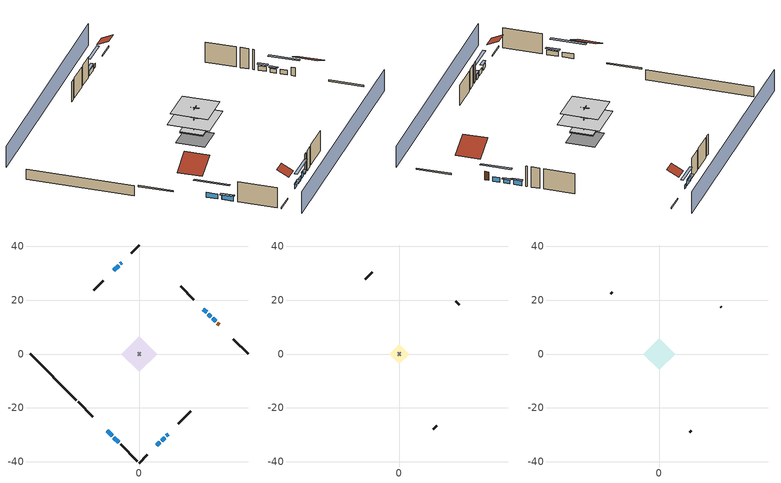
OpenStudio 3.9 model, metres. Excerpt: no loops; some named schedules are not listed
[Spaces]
conditioned space 1
 floor to garage 1 (Floor1 construction): -3.66,0 0,3.66 3.66,0 0,-3.66 z0.3
 floor foundation (Slab2 construction): -4.67,0 0,4.67 4.67,0 0,-4.67 z-2.13
 floor adiabatic (AdiabaticFloorConstruction): -6.61,0 0,6.61 6.61,0 0,-6.61 z2.74
 wall outside (Wall3 construction): -6.96,-33.53 -0.66,-39.83 z0.3:5.18
 wall outside (Wall4 construction): -13.31,27.18 -16.81,23.68 z0.3:5.18
 wall outside (Wall7 construction): 20.27,20.22 15.37,25.12 z0.3:5.18
 wall outside (Wall8 construction): 14.57,-25.92 19.21,-21.28 z0.3:5.18
 wall outside (RimJoist1 construction): -22.72,-17.77 -17.2,-23.29 z0.3:0.61
 wall outside (RimJoist2 construction): 0,40.49 -3.06,37.43 z0.3:0.61
 wall outside (RimJoist3 construction): 40.49,0 34.97,5.52 z0.3:0.61
 wall outside (RimJoist4 construction): 0,-40.49 3.06,-37.43 z0.3:0.61
 wall outside (AdiabaticWallConstruction): -11.9,-28.59 -10.09,-30.4 / -9.43,-31.06 -7.62,-32.87 / 25.01,15.48 23.78,16.71 z0.3:1.46; -6.53,33.95 -7,33.49 / 26.58,13.9 25.67,14.82 z0.3:1.19; -7.65,32.84 -9.41,31.08 z0.3:1.4; 28.36,12.13 27.24,13.25 z0.3:1.37; 8.31,-32.17 9.44,-31.05 / 6.54,-33.95 7.66,-32.83 z0.3:1.34; 10.09,-30.4 10.73,-29.76 z0.3:1.49
 wall outside (AdiabaticWallConstruction 1): 29.67,10.82 29.02,11.47 z0.3:2.34
 wall to garage 1 (Wall5 construction): 0.65,-0.65 -0.65,0.65 z0.3:5.18
 wall to garage 1 (Wall6 construction): 0.65,0.65 -0.65,-0.65 z0.3:5.18
 wall foundation (FoundationWall1 construction): -40.49,0 -23.38,-17.11 z-2.13:0.3
 window (WindowConstruction): -11.89,-28.59 -10.09,-30.4 z0.3:1.46
 window (WindowConstruction 1): -9.43,-31.06 -7.62,-32.87 z0.3:1.46
 window (WindowConstruction 2): -6.54,33.95 -7,33.49 z0.3:1.19
 window (WindowConstruction 3): -7.65,32.83 -9.41,31.08 z0.3:1.4
 window (WindowConstruction 4): 28.36,12.13 27.24,13.25 z0.3:1.37
 window (WindowConstruction 5): 26.58,13.9 25.67,14.82 z0.3:1.19
 window (WindowConstruction 6): 25.01,15.48 23.78,16.71 z0.3:1.46
 window (WindowConstruction 7): 8.31,-32.17 9.44,-31.05 z0.3:1.34
 window (WindowConstruction 8): 10.09,-30.39 10.73,-29.76 z0.3:1.49
 window (WindowConstruction 9): 6.54,-33.95 7.66,-32.83 z0.3:1.34
 door (Door): 29.66,10.82 29.02,11.47 z0.3:2.34
 ceiling adiabatic (AdiabaticFloorConstruction): 0,-6.61 6.61,0 0,6.61 -6.61,0 z2.74
garage 1
 floor foundation (Slab1 construction): -3.66,0 0,3.66 3.66,0 0,-3.66 z0
 wall outside (Wall1 construction): -10.06,30.42 -12.65,27.84 z0.3:5.18
 wall outside (Wall2 construction): 22.22,18.27 20.93,19.56 z0.3:5.18
 wall outside (Wall12 construction): 12.62,-27.87 13.91,-26.58 z0.3:5.18
attic - vented 1
 floor to conditioned space 1 (Floor2 construction Reversed): -5.93,0 0,5.93 5.93,0 0,-5.93 z5.18
 wall outside (Wall9 construction): -17.47,23.02 -18.04,22.45 z0.3:5.18
 wall outside (Wall10 construction): 11.39,-29.1 11.96,-28.53 z0.3:5.18
 wall outside (Wall11 construction): 23.12,17.37 22.88,17.61 z0.3:5.18
 roof outside (Roof1 construction): -12.55,-27.94,5.18 -8.98,-24.37,7.71 -12.97,-20.37,7.71 -16.54,-23.94,5.18
 roof outside (Roof2 construction): -5.88,34.61,5.18 -3.95,32.68,6.55 -1.78,34.84,6.55 -3.72,36.77,5.18
 roof outside (Roof3 construction): 5.88,-34.61,5.18 3.95,-32.68,6.55 1.78,-34.84,6.55 3.72,-36.77,5.18
 roof outside (Roof4 construction): 30.32,10.17,5.18 26.75,6.6,7.71 30.74,2.6,7.71 34.31,6.17,5.18
shading: 3.23,-43.72 43.72,-3.23 / -3.23,43.72 -43.72,3.23 z0:5.18; -8.15,-32.34 -13.83,-26.65 -14.27,-27.09 -8.58,-32.77 z4.21; -7.4,-33.08 -9.64,-30.84 -10.08,-31.28 -7.83,-33.52 z1.77; -8.94,31.55 -4.6,35.89 -5.03,36.32 -9.37,31.98 z3.93; -9.62,30.87 -7.44,33.05 -7.87,33.48 -10.05,31.3 z1.71; 25.3,15.19 30.3,10.19 30.73,10.62 25.73,15.62 z4.11; 25.45,15.03 26.8,13.69 27.23,14.12 25.89,15.47 z1.49; 23.56,16.93 25.23,15.26 25.66,15.69 23.99,17.36 z1.77; 11.38,-29.11 6.38,-34.11 6.81,-34.54 11.81,-29.54 z4.08; 10.94,-29.54 9.88,-30.61 10.31,-31.04 11.38,-29.97 z1.8; 7.87,-32.62 6.32,-34.17 6.75,-34.6 8.3,-33.05 z1.65
[Site]
Portland Intl Arpt_OR: Latitude {deg}=45.59; Longitude {deg}=-122.6; Time Zone {hr}=-8; Elevation {m}=33; Terrain=Suburbs; Keep Site Location Information=Yes
[Site:GroundTemperature:Shallow]
10.2558, 8.96328, 8.85977, 9.47314, 11.9355, 14.3863, 16.5111, 17.8571, 17.9714, 16.8767, 14.8061, 12.4304
[Site:WaterMainsTemperature]
Calculation Method=Schedule; Temperature Schedule=mains temperature schedule
[Building]
Building 1
[Material] Roughness=Rough
Name | Thickness {m} | Conductivity {W/m-K} | Density {kg/m3} | Specific Heat {J/kg-K} | Thermal Absorptance | Solar Absorptance | Visible Absorptance
asphalt or fiberglass shingles | 0.00635 | 0.162714 | 1121.4 | 1465.45 | 0.9 | 0.85 | 0.85
roof rigid ins | 0.00281632 | 0.029427 | 32.04 | 1214.23 | 0.9 | 0.7 | 0.7
osb sheathing 0.5 in. | 0.0127 | 0.115458 | 512.64 | 1214.23 | 0.9 | 0.6 | 0.6
wood siding | 0.0254 | 0.102417 | 544.68 | 1172.36 | 0.9 | 0.85 | 0.85
osb sheathing 0.5 in. 1 | 0.0127 | 0.115458 | 512.64 | 1214.23 | 0.9 | 0.7 | 0.7
wall stud and cavity | 0.1397 | 0.727959 | 139.0536 | 1170.24 | 0.9 | 0.6 | 0.6
wall stud and cavity 1 | 0.1397 | 0.550994 | 139.0536 | 1170.24 | 0.9 | 0.7 | 0.7
gypsum board | 0.0127 | 0.160291 | 801 | 837.4 | 0.9 | 0.6 | 0.6
osb sheathing 0.5 in. 2; osb sheathing 0.5 in. 3 | 0.0127 | 0.115458 | 512.64 | 1214.23
wall stud and cavity 2 | 0.1397 | 0.335416 | 139.0536 | 1170.24 | 0.9 | 0.7 | 0.7
rim joist stud and cavity | 0.0508 | 0.178688 | 50.32683 | 1063.81 | 0.9 | 0.6 | 0.6
floor stud and cavity | 0.1397 | 0.923637 | 92.3553 | 1139.71 | 0.9 | 0.7 | 0.7
osb sheathing 0.75 in. | 0.01905 | 0.115458 | 512.64 | 1214.23 | 0.9 | 0.7 | 0.7
floor covering | 0.0127 | 0.0433444 | 54.468 | 1339.84 | 0.9 | 0.6 | 0.6
ceiling loosefill ins | 0.169333 | 0.0480833 | 16.02 | 1046.75 | 0.9 | 0.7 | 0.7
ceiling stud and cavity | 0.1397 | 0.0824711 | 65.682 | 1177.47 | 0.9 | 0.7 | 0.7
concrete 4.0 in. | 0.1016 | 1.803125 | 2242.8 | 837.4 | 0.9 | 0.7 | 0.7
concrete 8.0 in. | 0.2032 | 1.803125 | 2242.8 | 837.4 | 0.9 | 0.7 | 0.7
gypsum board 1 | 0.0127 | 0.160291 | 801 | 837.4 | 0.9 | 0.7 | 0.7
floor covering 1 | 0.0127 | 0.0450781 | 54.468 | 1339.84 | 0.9 | 0.9 | 0.9
wood siding 1; wood siding 2 | 0.0254 | 0.102417 | 544.68 | 1172.36
wall rigid ins; floor rigid ins | 0.512978 | 0.029427 | 32.04 | 1214.23 | 0.9 | 0.7 | 0.7
wall stud and cavity 3 | 0.0889 | 0.380278 | 52.3479 | 1209.89 | 0.9 | 0.7 | 0.7
door material | 0.04445 | 0.0612267 | 512.64 | 1214.23 | 0.9 | 0.7 | 0.7
floor stud and cavity 1 | 0.1397 | 1.75129 | 37.0049 | 1207.88 | 0.9 | 0.7 | 0.7
wall stud and cavity 4 | 0.0889 | 0.391764 | 83.0341 | 1211.67 | 0.9 | 0.7 | 0.7
furniture material conditioned space 1; furniture material garage 1 | 0.1524 | 0.115458 | 640.8 | 1214.23 | 0.9 | 0.6 | 0.6
[Construction]
Roof1 construction; Roof2 construction; Roof3 construction; Roof4 construction: asphalt or fiberglass shingles, roof rigid ins, osb sheathing 0.5 in.
Wall1 construction; Wall2 construction: wood siding, osb sheathing 0.5 in. 1, wall stud and cavity
Wall3 construction; Wall4 construction: wood siding, osb sheathing 0.5 in. 1, wall stud and cavity 1, gypsum board
Wall5 construction: osb sheathing 0.5 in. 2, wall stud and cavity 2, gypsum board
Wall6 construction: osb sheathing 0.5 in. 3, wall stud and cavity 2, gypsum board
Wall7 construction; Wall8 construction: wood siding, osb sheathing 0.5 in. 2, wall stud and cavity 1, gypsum board
Wall9 construction; Wall10 construction; Wall11 construction; Wall12 construction: wood siding, osb sheathing 0.5 in. 2, wall stud and cavity
RimJoist1 construction; RimJoist2 construction; RimJoist3 construction; RimJoist4 construction: wood siding, rim joist stud and cavity
Floor1 construction: floor stud and cavity, osb sheathing 0.75 in., floor covering
Floor2 construction Reversed: gypsum board, ceiling stud and cavity, ceiling loosefill ins
Slab1 construction: concrete 4.0 in.
FoundationWall1 construction: concrete 8.0 in., gypsum board 1
Slab2 construction: concrete 4.0 in., floor covering 1
WindowConstruction; WindowConstruction 1; WindowConstruction 2; WindowConstruction 3; WindowConstruction 4; WindowConstruction 5; WindowConstruction 6; WindowConstruction 7; WindowConstruction 8; WindowConstruction 9: WindowMaterial
AdiabaticWallConstruction: wood siding 1, wall rigid ins, wall stud and cavity 3, gypsum board
Door: door material
AdiabaticWallConstruction 1: wood siding 2, wall rigid ins, wall stud and cavity 3, gypsum board
AdiabaticFloorConstruction: floor stud and cavity 1, floor rigid ins, osb sheathing 0.75 in., floor covering
PartitionWallConstruction: gypsum board, wall stud and cavity 4, gypsum board
furniture construction conditioned space 1: furniture material conditioned space 1
furniture construction garage 1: furniture material garage 1
[WindowMaterial:SimpleGlazingSystem]
WindowMaterial: U-Factor {W/m2-K}=2.78222; Solar Heat Gain Coefficient=0.56
[ThermalZone] Multiplier=1; Use Ideal Air Loads=No
Name | Volume {m3} | Thermostat
conditioned space | 384.656 | conditioned space temperature setpoint
attic - vented | 44.0466
garage | 65.242
[Sizing:Zone] Zone Cooling Design Supply Air Temperature Input Method=SupplyAirTemperature; Zone Cooling Design Supply Air Temperature {C}=14; Zone Cooling Design Supply Air Temperature Difference {deltaC}=11.11; Zone Heating Design Supply Air Temperature Input Method=SupplyAirTemperature; Zone Heating Design Supply Air Temperature {C}=40; Zone Heating Design Supply Air Temperature Difference {deltaC}=11.11; Zone Cooling Design Supply Air Humidity Ratio {kg-H2O/kg-air}=0.0085; Zone Heating Design Supply Air Humidity Ratio {kg-H2O/kg-air}=0.008; Cooling Design Air Flow Method=DesignDay; Heating Design Air Flow Method=DesignDay; Account for Dedicated Outdoor Air System=No; Dedicated Outdoor Air System Control Strategy=NeutralSupplyAir; Dedicated Outdoor Air Low Setpoint Temperature for Design {C}=autosize; Dedicated Outdoor Air High Setpoint Temperature for Design {C}=autosize; Zone Load Sizing Method=Sensible Load Only No Latent Load; Zone Latent Cooling Design Supply Air Humidity Ratio Input Method=HumidityRatioDifference; Zone Cooling Design Supply Air Humidity Ratio Difference {kgWater/kgDryAir}=0.005; Zone Latent Heating Design Supply Air Humidity Ratio Input Method=HumidityRatioDifference; Zone Humidification Design Supply Air Humidity Ratio Difference {kgWater/kgDryAir}=0.005; Sizing Option=Coincident
attic - vented; garage
[Space]
Name | Thermal Zone | Volume {m3}
conditioned space 1 | conditioned space | 384.656
attic - vented 1 | attic - vented | 44.0466
garage 1 | garage | 65.242
[ThermostatSetpoint:DualSetpoint]
conditioned space temperature setpoint: Heating Setpoint Temperature Schedule=heating setpoint; Cooling Setpoint Temperature Schedule=cooling setpoint; Temperature Difference Between Cutout And Setpoint {deltaC}=0
[Foundation:Kiva] Wall Depth Below Slab {m}=0.2032
Name | Initial Indoor Air Temperature {C} | Wall Height Above Grade {m}
Foundation Kiva 1 | 13.4258 | 0.1016
Foundation Kiva 2 | 19.4444 | 0.3048
[Foundation:Kiva:Settings]
Soil Conductivity {W/m-K}=1.3848; Soil Density {kg/m3}=1842.3; Soil Specific Heat {J/kg-K}=418.7; Ground Solar Absorptivity=0.9; Ground Thermal Absorptivity=0.9; Ground Surface Roughness {m}=0.03; Far-Field Width {m}=40; Deep-Ground Boundary Condition=ZeroFlux; Deep-Ground Depth {m}=40; Minimum Cell Dimension {m}=0.2; Maximum Cell Growth Coefficient=3; Simulation Timestep=Timestep
[SurfaceProperty:ExposedFoundationPerimeter] Exposed Perimeter Calculation Method=TotalExposedPerimeter
Name | Total Exposed Perimeter {m}
Slab1 | 14.6304
Slab2 | 24.20112
[SurfaceProperty:IncidentSolarMultiplier] Incident Solar Multiplier=1; Incident Solar Multiplier Schedule=trans schedule winter=0.85 summer=0.7
Window1; Window2; Window3; Window4; Window5; Window6; Window7; Window8; Window9; Window10
[InternalMass:Definition] Design Level Calculation Method=SurfaceArea
Name | Construction | Surface Area {m2}
partition wall mass | PartitionWallConstruction | 157.749
furniture mass conditioned space 1 | furniture construction conditioned space 1 | 63.09974
furniture mass garage 1 | furniture construction garage 1 | 2.67561
[InternalMass] Multiplier=1
Name | Internal Mass Definition | Space or SpaceType
partition wall mass | partition wall mass | conditioned space 1
furniture mass conditioned space 1 | furniture mass conditioned space 1 | conditioned space 1
furniture mass garage 1 | furniture mass garage 1 | garage 1
[EnergyManagementSystem:Sensor]
Name | Output Variable or Output Meter Index Key | Output Variable or Output Meter
water_heater_T_set | water heater setpoint | Schedule Value
out_pb_s |  | Site Outdoor Air Barometric Pressure
out_wt_s |  | Site Outdoor Air Humidity Ratio
site_vw_s |  | Site Wind Speed
cool_season | cooling season schedule | Schedule Value
natural_vent_s | natural vent schedule | Schedule Value
htg_sp_s | heating setpoint | Schedule Value
clg_sp_s | cooling setpoint | Schedule Value
mech_vent_range_fan_0_sch_s | mech vent range fan 0 schedule | Schedule Value
mech_vent_bath_fan_0_sch_s | mech vent bath fan 0 schedule | Schedule Value
clothes_dryer_exhaust_0_sch_s | clothes_dryer | Schedule Value
htg_load_cond |  | Heating:EnergyTransfer:Zone:CONDITIONED SPACE
clg_load_cond |  | Cooling:EnergyTransfer:Zone:CONDITIONED SPACE
s_conv | Floor1 | Surface Inside Face Convection Heat Gain Energy
s_ig | Floor1 | Surface Inside Face Internal Gains Radiation Heat Gain Energy
s_sol | Floor1 | Surface Inside Face Solar Radiation Heat Gain Energy
s_lgt | Floor1 | Surface Inside Face Lights Radiation Heat Gain Energy
s_surf | Floor1 | Surface Inside Face Net Surface Thermal Radiation Heat Gain Energy
s_conv_1 | Floor2 | Surface Inside Face Convection Heat Gain Energy
s_ig_1 | Floor2 | Surface Inside Face Internal Gains Radiation Heat Gain Energy
s_sol_1 | Floor2 | Surface Inside Face Solar Radiation Heat Gain Energy
s_lgt_1 | Floor2 | Surface Inside Face Lights Radiation Heat Gain Energy
s_surf_1 | Floor2 | Surface Inside Face Net Surface Thermal Radiation Heat Gain Energy
s_conv_2 | FoundationWall1 | Surface Inside Face Convection Heat Gain Energy
s_ig_2 | FoundationWall1 | Surface Inside Face Internal Gains Radiation Heat Gain Energy
s_sol_2 | FoundationWall1 | Surface Inside Face Solar Radiation Heat Gain Energy
s_lgt_2 | FoundationWall1 | Surface Inside Face Lights Radiation Heat Gain Energy
s_surf_2 | FoundationWall1 | Surface Inside Face Net Surface Thermal Radiation Heat Gain Energy
s_conv_3 | inferred conditioned ceiling | Surface Inside Face Convection Heat Gain Energy
s_ig_3 | inferred conditioned ceiling | Surface Inside Face Internal Gains Radiation Heat Gain Energy
s_sol_3 | inferred conditioned ceiling | Surface Inside Face Solar Radiation Heat Gain Energy
s_lgt_3 | inferred conditioned ceiling | Surface Inside Face Lights Radiation Heat Gain Energy
s_surf_3 | inferred conditioned ceiling | Surface Inside Face Net Surface Thermal Radiation Heat Gain Energy
s_conv_4 | inferred conditioned floor | Surface Inside Face Convection Heat Gain Energy
s_ig_4 | inferred conditioned floor | Surface Inside Face Internal Gains Radiation Heat Gain Energy
s_sol_4 | inferred conditioned floor | Surface Inside Face Solar Radiation Heat Gain Energy
s_lgt_4 | inferred conditioned floor | Surface Inside Face Lights Radiation Heat Gain Energy
s_surf_4 | inferred conditioned floor | Surface Inside Face Net Surface Thermal Radiation Heat Gain Energy
s_conv_5 | RimJoist1 | Surface Inside Face Convection Heat Gain Energy
s_ig_5 | RimJoist1 | Surface Inside Face Internal Gains Radiation Heat Gain Energy
s_sol_5 | RimJoist1 | Surface Inside Face Solar Radiation Heat Gain Energy
s_lgt_5 | RimJoist1 | Surface Inside Face Lights Radiation Heat Gain Energy
s_surf_5 | RimJoist1 | Surface Inside Face Net Surface Thermal Radiation Heat Gain Energy
s_conv_6 | RimJoist2 | Surface Inside Face Convection Heat Gain Energy
s_ig_6 | RimJoist2 | Surface Inside Face Internal Gains Radiation Heat Gain Energy
s_sol_6 | RimJoist2 | Surface Inside Face Solar Radiation Heat Gain Energy
s_lgt_6 | RimJoist2 | Surface Inside Face Lights Radiation Heat Gain Energy
s_surf_6 | RimJoist2 | Surface Inside Face Net Surface Thermal Radiation Heat Gain Energy
s_conv_7 | RimJoist3 | Surface Inside Face Convection Heat Gain Energy
s_ig_7 | RimJoist3 | Surface Inside Face Internal Gains Radiation Heat Gain Energy
s_sol_7 | RimJoist3 | Surface Inside Face Solar Radiation Heat Gain Energy
s_lgt_7 | RimJoist3 | Surface Inside Face Lights Radiation Heat Gain Energy
s_surf_7 | RimJoist3 | Surface Inside Face Net Surface Thermal Radiation Heat Gain Energy
s_conv_8 | RimJoist4 | Surface Inside Face Convection Heat Gain Energy
s_ig_8 | RimJoist4 | Surface Inside Face Internal Gains Radiation Heat Gain Energy
s_sol_8 | RimJoist4 | Surface Inside Face Solar Radiation Heat Gain Energy
s_lgt_8 | RimJoist4 | Surface Inside Face Lights Radiation Heat Gain Energy
s_surf_8 | RimJoist4 | Surface Inside Face Net Surface Thermal Radiation Heat Gain Energy
s_conv_9 | Slab2 | Surface Inside Face Convection Heat Gain Energy
s_ig_9 | Slab2 | Surface Inside Face Internal Gains Radiation Heat Gain Energy
s_sol_9 | Slab2 | Surface Inside Face Solar Radiation Heat Gain Energy
s_lgt_9 | Slab2 | Surface Inside Face Lights Radiation Heat Gain Energy
s_surf_9 | Slab2 | Surface Inside Face Net Surface Thermal Radiation Heat Gain Energy
ss_sol | Door1 | Surface Inside Face Solar Radiation Heat Gain Energy
ss_lgt | Door1 | Surface Inside Face Lights Radiation Heat Gain Energy
ss_conv | Door1 | Surface Inside Face Convection Heat Gain Energy
ss_ig | Door1 | Surface Inside Face Internal Gains Radiation Heat Gain Energy
ss_surf | Door1 | Surface Inside Face Net Surface Thermal Radiation Heat Gain Energy
ss_conv_1 | Window1 | Surface Inside Face Convection Heat Gain Energy
ss_ig_1 | Window1 | Surface Inside Face Internal Gains Radiation Heat Gain Energy
ss_surf_1 | Window1 | Surface Inside Face Net Surface Thermal Radiation Heat Gain Energy
ss_trans_in | Window1 | Surface Window Transmitted Solar Radiation Rate
ss_back_out | Window1 | Surface Window Shortwave from Zone Back Out Window Heat Transfer Rate
ss_trans_out | Window1 | Surface Inside Face Initial Transmitted Diffuse Transmitted Out Window Solar Radiation Rate
ss_conv_2 | Window10 | Surface Inside Face Convection Heat Gain Energy
ss_ig_2 | Window10 | Surface Inside Face Internal Gains Radiation Heat Gain Energy
ss_surf_2 | Window10 | Surface Inside Face Net Surface Thermal Radiation Heat Gain Energy
ss_trans_in_1 | Window10 | Surface Window Transmitted Solar Radiation Rate
ss_back_out_1 | Window10 | Surface Window Shortwave from Zone Back Out Window Heat Transfer Rate
ss_trans_out_1 | Window10 | Surface Inside Face Initial Transmitted Diffuse Transmitted Out Window Solar Radiation Rate
ss_conv_3 | Window2 | Surface Inside Face Convection Heat Gain Energy
ss_ig_3 | Window2 | Surface Inside Face Internal Gains Radiation Heat Gain Energy
ss_surf_3 | Window2 | Surface Inside Face Net Surface Thermal Radiation Heat Gain Energy
ss_trans_in_2 | Window2 | Surface Window Transmitted Solar Radiation Rate
ss_back_out_2 | Window2 | Surface Window Shortwave from Zone Back Out Window Heat Transfer Rate
ss_trans_out_2 | Window2 | Surface Inside Face Initial Transmitted Diffuse Transmitted Out Window Solar Radiation Rate
ss_conv_4 | Window3 | Surface Inside Face Convection Heat Gain Energy
ss_ig_4 | Window3 | Surface Inside Face Internal Gains Radiation Heat Gain Energy
ss_surf_4 | Window3 | Surface Inside Face Net Surface Thermal Radiation Heat Gain Energy
ss_trans_in_3 | Window3 | Surface Window Transmitted Solar Radiation Rate
ss_back_out_3 | Window3 | Surface Window Shortwave from Zone Back Out Window Heat Transfer Rate
ss_trans_out_3 | Window3 | Surface Inside Face Initial Transmitted Diffuse Transmitted Out Window Solar Radiation Rate
ss_conv_5 | Window4 | Surface Inside Face Convection Heat Gain Energy
ss_ig_5 | Window4 | Surface Inside Face Internal Gains Radiation Heat Gain Energy
ss_surf_5 | Window4 | Surface Inside Face Net Surface Thermal Radiation Heat Gain Energy
ss_trans_in_4 | Window4 | Surface Window Transmitted Solar Radiation Rate
ss_back_out_4 | Window4 | Surface Window Shortwave from Zone Back Out Window Heat Transfer Rate
ss_trans_out_4 | Window4 | Surface Inside Face Initial Transmitted Diffuse Transmitted Out Window Solar Radiation Rate
ss_conv_6 | Window5 | Surface Inside Face Convection Heat Gain Energy
[ElectricEquipment:Definition] Design Level Calculation Method=EquipmentLevel
Name | Design Level {W} | Fraction Latent | Fraction Radiant | Fraction Lost
ceiling fan | 19.3587 | 0 | 0.558 | 0
clothes washer | 609.574 | 0.03 | 0.162 | 0.7
clothes dryer | 8070.76 | 0.015 | 0.081 | 0.85
dishwasher | 506.237 | 0.3 | 0.18 | 0.4
fridge | 43.7215 | 0 | 0.6 | 0
freezer | 194.914 | 0 | 0.6 | 0
cooking range | 1148.63 | 0.08 | 0.432 | 0.2
misc tv | 366.588 | 0 | 0.6 | 0
misc plug loads | 314.486 | 0.021 | 0.558 | 0.049
whole house fan; mech vent house fan | 0 | 0 | 0 | 1
mech vent house fan cfis | 0 | 0 | 0 | 0
mech vent range fan 0; mech vent bath fan 0 | 30 | 0 | 0 | 1
[ElectricEquipment]
Name | Electric Equipment Definition | Space or SpaceType | Schedule
ceiling fan | ceiling fan | conditioned space 1 | ceiling_fan
clothes washer | clothes washer | conditioned space 1 | clothes_washer
clothes dryer | clothes dryer | conditioned space 1 | clothes_dryer
dishwasher | dishwasher | conditioned space 1 | dishwasher
fridge | fridge | conditioned space 1 | fridge schedule
freezer | freezer | garage 1 | freezer schedule
cooking range | cooking range | conditioned space 1 | cooking_range
misc tv | misc tv | conditioned space 1 | plug_loads_tv
misc plug loads | misc plug loads | conditioned space 1 | plug_loads_other
whole house fan | whole house fan | conditioned space 1 | Always On Discrete
mech vent house fan | mech vent house fan | conditioned space 1 | mech vent house fan schedule
mech vent house fan cfis | mech vent house fan cfis | conditioned space 1 | mech vent house fan cfis schedule
mech vent range fan 0 | mech vent range fan 0 | conditioned space 1 | mech vent range fan 0 schedule
mech vent bath fan 0 | mech vent bath fan 0 | conditioned space 1 | mech vent bath fan 0 schedule
[OtherEquipment:Definition] Design Level Calculation Method=EquipmentLevel
Name | Design Level {W} | Fraction Latent | Fraction Radiant | Fraction Lost
water heater sens; mech vent house fan sensible load | 0 | 0 | 0 | 0
water heater lat; mech vent house fan latent load | 0 | 1 | 0 | 0
water heater energy adjustment1 | 0.01 | 0 | 0 | 1
clothes dryer 2 | 0 | 0.015 | 0.081 | 0.85
cooking range 2 | 0 | 0.08 | 0.432 | 0.2
general water use sensible | -43.4886 | 0 | 0.6 | 0
general water use latent | 44.1266 | 1 | 0 | 0
[OtherEquipment] Space or SpaceType=conditioned space 1
Name | Other Equipment Definition | Schedule | Fuel Type
water heater sens | water heater sens | Always On Discrete
water heater lat | water heater lat | Always On Discrete
water heater energy adjustment1 | water heater energy adjustment1 | Always On Discrete | Electricity
clothes dryer 1 | clothes dryer 2 | clothes_dryer | Electricity
cooking range 1 | cooking range 2 | cooking_range | Electricity
general water use sensible | general water use sensible | general water use schedule
general water use latent | general water use latent | general water use schedule
mech vent house fan sensible load | mech vent house fan sensible load | Always On Discrete
mech vent house fan latent load | mech vent house fan latent load | Always On Discrete
[WaterUse:Equipment:Definition]
Name | Peak Flow Rate {m3/s}
clothes washer | 7.81802e-06
dishwasher | 4.13012e-06
[Lights:Definition] Design Level Calculation Method=LightingLevel; Fraction Radiant=0.6; Fraction Visible=0.2; Return Air Fraction=0
Name | Lighting Level {W}
interior lighting | 271.125
garage lighting | 10.8897
[Lights] Fraction Replaceable=1
Name | Lights Definition | Space or SpaceType | Schedule
interior lighting | interior lighting | conditioned space 1 | lighting_interior
garage lighting | garage lighting | garage 1 | lighting_garage
[Exterior:Lights:Definition]
exterior lighting: Design Level {W}=10.6381
[Exterior:Lights]
exterior lighting: Exterior Lights Definition=exterior lighting; Schedule=exterior lighting schedule
[People:Definition]
occupants: Number of People Calculation Method=People; Number of People {people}=2; Fraction Radiant=0.314171; Sensible Heat Fraction=0.56303; Carbon Dioxide Generation Rate {m3/s-W}=0; Enable ASHRAE 55 Comfort Warnings=No; Mean Radiant Temperature Calculation Type=EnclosureAveraged
[People]
occupants: People Definition=occupants; Space or SpaceType=conditioned space 1; Number of People Schedule=occupants; Activity Level Schedule=occupants activity schedule; Multiplier=1
[SpaceInfiltration:DesignFlowRate] Space or SpaceType=conditioned space 1; Schedule=Always On Discrete; Design Flow Rate Calculation Method=Flow/Space; Design Flow Rate {m3/s}=0
natural vent flow; whole house fan flow; infil flow
[ZoneMixing]
whole house fan mix: Zone or Space=attic - vented; Schedule=Always On Continuous; Design Flow Rate Calculation Method=Flow/Zone; Design Flow Rate {m3/s}=0; Source Zone or Space=conditioned space
[SpaceInfiltration:EffectiveLeakageArea] Schedule=Always On Discrete
Name | Space or SpaceType | Effective Air Leakage Area {cm2} | Stack Coefficient | Wind Coefficient
infil garage 1 | garage 1 | 339.796 | 0.000129147 | 4.64657e-05
infil attic - vented 1 | attic - vented 1 | 2347.12 | 0.000130484 | 4.15787e-05
